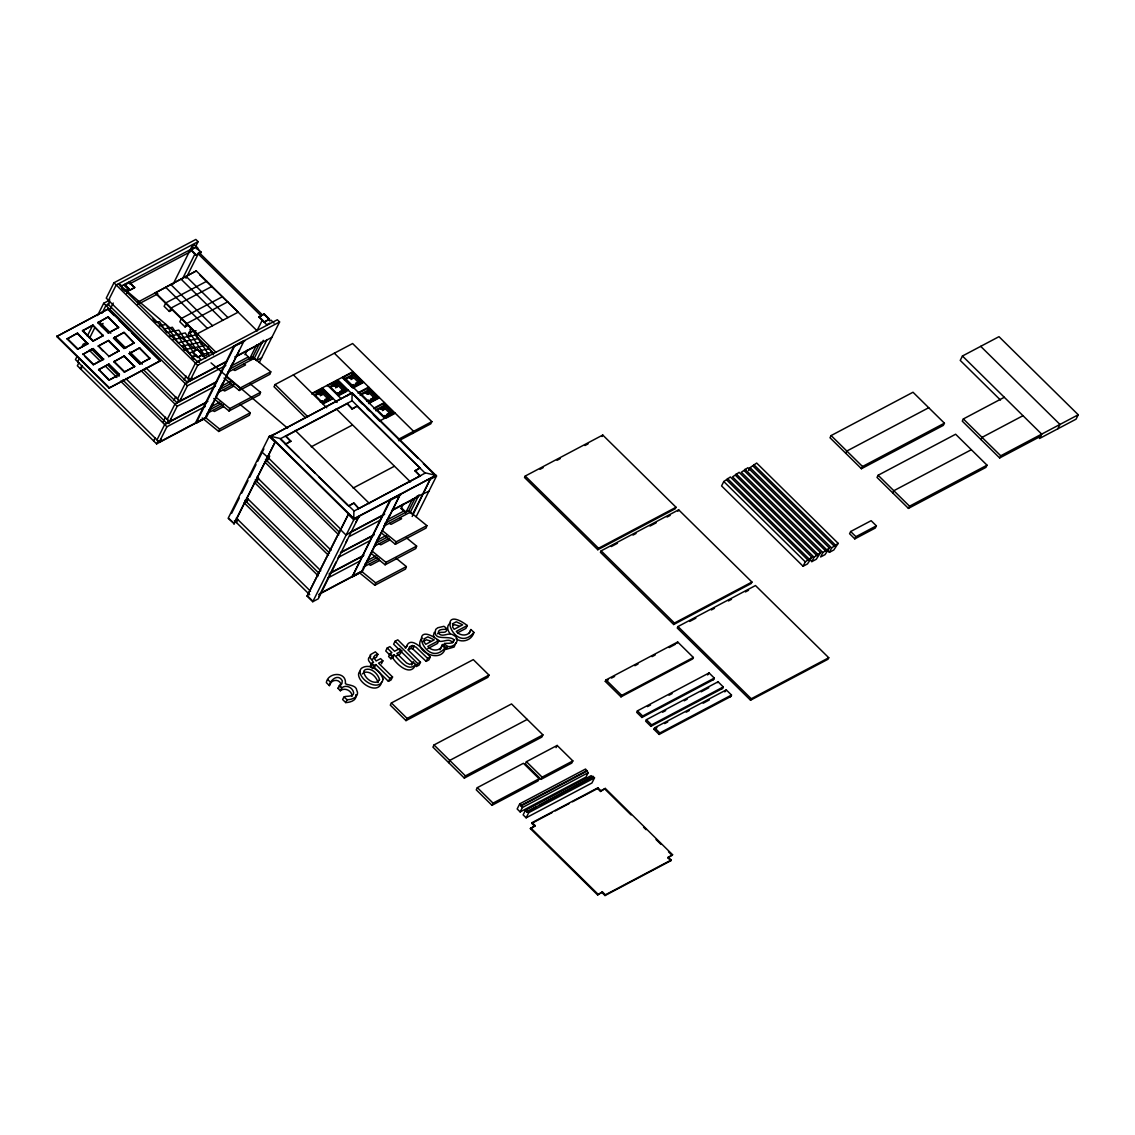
<?xml version="1.0" encoding="UTF-8"?>
<svg xmlns="http://www.w3.org/2000/svg" width="1135" height="1135" viewBox="0 0 1135 1135"><rect width="100%" height="100%" fill="white"/><g stroke="black" fill="none" stroke-linecap="round" stroke-linejoin="round"><path stroke-width="1.5" d="M453.887 639.714L453.887 640.807C452.482 645.943 439.245 640.551 447.53 646.425C454.383 648.028 461.746 639.289 453.489 635.174C448.949 631.415 441.827 638.551 438.451 632.876L438.422 631.812C439.614 627.002 451.844 631.826 443.927 626.307L437.826 627.74L435.741 629.372C432.109 642.027 449.247 634.735 453.887 639.714L452.425 642.651C448.949 636.735 441.699 644.198 437.074 640.083M381.63 682.22C378.466 694.776 359.767 684.589 358.589 675.169A9.633 6.498 26.6 0 1 360.107 671.14M352.049 696.436C352.276 690.889 344.756 686.987 340.358 690.747L337.946 688.363L339.408 685.441L341.862 683.781L342.302 680.759C338.187 673.41 330.37 679.638 329.42 685.639L326.327 682.617C327.916 672.175 345.877 671.395 345.451 682.702C343.536 685.54 356.319 683.88 356.745 690.264C360.107 696.266 352.134 700.011 347.168 699.657C338.329 693.641 353.978 699.103 353.623 692.62C352.644 687.498 346.118 684.306 341.834 687.824L340.358 690.747M422.163 638.097C410.927 650.185 441.955 665.309 445.488 647.489L442.494 644.538L440.054 649.858M469.067 633.514L470.926 629.485L473.919 632.436C471.919 640.097 462.399 643.403 456.015 638.778M470.77 629.57C469.62 636.621 459.888 636.394 456.298 631.358L467.336 625.513C434.563 601.224 454.539 655.775 473.919 632.436M202.229 417.992L218.743 431.484L219.566 429.03L250.282 412.785L240.109 404.486M213.763 398.541L229.015 410.998L229.823 408.543L260.539 392.299L250.367 383.999M224.021 378.054L239.272 390.497L240.081 388.056L270.797 371.812L254.268 358.32L227.794 372.337M250.282 412.785L249.459 415.226L218.743 431.484M260.539 392.299L259.716 394.739L229.015 410.998M270.797 371.812L269.974 374.252L239.272 390.497M359.582 572.849L374.834 585.291L375.657 582.851L406.373 566.592L396.2 558.292M371.117 553.398L385.106 564.804L385.914 562.35L416.63 546.105L406.458 537.806M381.374 532.911L395.363 544.318L396.172 541.863L426.888 525.619L410.359 512.14L383.885 526.143M406.373 566.592L405.55 569.046L374.834 585.291M416.63 546.105L415.807 548.56L385.106 564.804M426.888 525.619L426.065 528.073L395.363 544.318M434.279 632.294L433.456 635.444L434.435 637.643M340.401 686.718L340.841 683.681C338.315 678.063 330.285 680.206 329.42 685.639M56.75 336.513L108.151 309.004L160.276 361.001L109.088 388.085L56.75 336.513L108.151 309.004M67.107 338.954L77.549 333.108L87.806 343.862L77.577 349.268L67.107 338.954L77.549 333.108M82.458 330.838L92.9 324.993L103.157 335.733L92.928 341.153L82.458 330.838L92.687 325.419L103.157 335.733M77.577 349.268L88.019 343.423M77.01 356.532L75.478 359.596L159.226 442.125L203.747 418.574M81.635 347.31L83.167 344.231L86.26 342.6M87.282 336.045L92.9 324.993M97.539 315.558L103.696 303.258L109.868 299.995M195.773 246.267L198.086 241.656L195.844 239.442L113.954 282.771L106.25 298.136L189.999 380.665L227.085 361.043M77.719 361.81L79.266 358.745M89.523 338.258L94.9 327.49M102.093 313.161L105.938 305.471L109.031 303.839M108.506 300.349L116.196 284.984L198.086 241.656M97.809 322.709L108.265 316.864L118.522 327.604L108.279 333.023L97.809 322.709L108.265 316.864M93.254 348.587L82.798 354.432L93.254 348.587L103.512 359.327L93.269 364.746L85.125 356.716M78.911 362.647L77.35 365.768L156.616 443.884L204.711 418.432M107.896 304.79L109.457 301.655M92.928 341.153L103.37 335.307M81.933 365.555L80.344 368.719L81.805 367.953M101.483 326.497L103.044 323.376M110.464 308.578L113.23 303.045M124.212 285.268L129.546 282.133L134.568 287.723L129.447 290.432L124.212 285.268L129.546 282.133M102.817 350.885L98.376 345.877L108.605 340.457L119.076 350.786L108.634 356.617L119.076 350.786M126.765 293.511L129.12 288.815L124.637 284.403M129.447 290.432L134.781 287.297M108.279 333.023L118.735 327.178M93.269 364.746L103.725 358.901M98.163 346.303L108.605 340.457M132.752 343.862L123.985 348.502L113.514 338.187L123.97 332.342L134.214 343.082L123.97 332.342M119.43 374.38L108.974 380.225L98.717 369.471L108.96 364.065L119.43 374.38L110.436 379.445M98.504 369.911L108.96 364.065M113.855 361.781L124.311 355.936L134.568 366.676L124.325 372.096L113.855 361.781L124.311 355.936M123.985 348.502L134.427 342.656M256.865 330.597L196.298 270.91L155.14 293L197.022 334.257M109.088 388.085L160.489 360.575M129.22 353.652L139.662 347.807L149.919 358.561L139.69 363.966L129.22 353.652L139.662 347.807M124.325 372.096L134.781 366.25M173.215 283.977L191.872 246.565L194.794 245.018L197.788 247.955L196.327 248.735M196.071 246.933L190.751 250.069L196.071 246.933L201.094 252.523L195.986 255.233L190.439 249.586M139.69 363.966L150.132 358.135M182.394 279.026L194.922 253.999M195.986 255.233L201.306 252.098M206.769 281.225L165.823 302.889L164.121 306.308L169.356 311.458L171.059 308.053L212.004 286.389M185.998 278.259L198.526 253.247M196.298 270.91L137.548 302.307M222.474 296.703L181.529 318.368L179.827 321.772L185.048 326.937L186.764 323.518L227.709 301.853M196.085 330.753L189.346 332.129L188.24 334.328L189.843 336.769M184.395 345.565L183.288 347.764L184.891 350.19M192.34 352.276L197.674 349.14L202.697 354.73L197.575 357.44L192.34 352.276L197.674 349.14M153.622 440.933L155.197 437.769M163.014 422.163L165.511 417.183M173.981 400.272L175.811 396.612M184.154 379.941L186.112 376.04M197.575 357.44L202.91 354.304M201.335 350.403L200.242 352.588L202.64 356.248L206.684 355.425L207.79 353.226M156.985 439.912L164.674 424.547L206.13 402.613M167.242 419.425L174.932 404.06L216.388 382.126M177.5 398.938L185.189 383.573L226.645 361.639M187.757 378.452L195.447 363.086L277.337 319.758L279.593 321.971L259.262 362.547M156.616 443.884L158.176 440.749M166.788 423.554L168.363 420.418M176.975 403.223L178.536 400.087M187.147 382.892L189.502 378.196M159.226 442.125L166.916 426.76L205.307 406.458M125.73 378.522L169.484 421.638L177.173 406.273L215.565 385.971M146.046 367.953L179.741 401.152L187.431 385.786L225.822 365.47M189.999 380.665L197.703 365.3L279.593 321.971M159.538 442.324L161.099 439.202M168.931 423.568L171.286 418.872M179.897 401.676L181.458 398.541M190.07 381.346L191.858 377.799M202.64 356.248L203.732 354.049L211.834 352.403M195.589 422.745L234.065 345.92L244.209 340.543L206.173 417.808L196.029 423.171L205.733 417.382L239.499 349.963M196.029 423.171L234.491 346.345L244.649 340.982M206.059 416.219L212.217 403.932M216.317 395.732L222.474 383.446M226.574 375.245L232.732 362.945M269.633 323.191L266.711 324.738L258.879 317.076L264.214 313.941L269.449 319.091L264.114 322.226L269.449 319.091M212.912 410.586L214.401 411.508L223.496 406.713M223.169 390.099L224.659 391.022L233.753 386.212M233.427 369.613L234.931 370.535L245.529 364.931L244.039 364.009M258.879 317.076L264.214 313.941M244.99 354.716L247.345 350.034M256.737 331.264L262.213 320.311M247.983 357.653L248.352 356.915L231.129 366.037M249.473 359.142L256.524 345.068M250.636 359.866L251.927 357.298L253.403 357.468M252.41 357.596L259.447 343.522M253.9 359.071L263.292 340.301M229.483 369.173L252.779 356.844L256.51 360.533L266.768 340.046M398.853 440.72L430.775 423.837L431.882 421.638L352.616 343.536L275.11 384.538L274.017 386.737L305.471 417.737M275.152 433.882L269.179 436.379L228.135 518.34L234.236 523.689L275.28 441.742L233.81 523.916M231.568 513.417L239.258 498.052M241.698 493.172L247.983 480.63M249.643 477.324L255.999 464.641M257.588 461.463L261.547 453.546M262.341 451.957L263.887 448.878M390.866 499.499L353.779 519.121L270.045 436.592L352.148 392.838L351.949 401.18M236.435 522.54L238.009 519.376M246.607 502.209L248.324 498.79M256.794 481.878L258.624 478.218M266.966 461.548L269.719 456.057M280.302 439.089L353.879 510.821L353.779 519.121M290.858 441.104L285.538 444.239L290.858 441.104L285.637 435.953L290.645 441.543M321.248 392.809L319.048 394.512L321.248 392.809L322.184 394.824L320.879 393.533M315.317 395.377L321.248 392.228L321.985 390.766L329.576 398.257L322.156 402.173L314.565 394.696L321.985 390.766M320.368 395.803L322.553 394.1M323.546 401.96L322.425 400.854L323.191 402.684M326.979 398.456L327.774 400.329L326.979 398.456L324.738 399.633L325.901 400.783M336.598 384.68L334.414 386.382L336.598 384.68L337.904 385.971L335.719 387.673L337.904 385.971M336.57 381.942L337.677 379.757L351.282 393.164M330.668 387.248L336.613 384.112L337.336 382.637L344.941 390.128L344.203 391.589M352.701 374.522L345.267 378.452L344.529 379.913L351.964 375.983L352.701 374.522L360.292 381.998L359.554 383.46L351.964 375.983M311.231 446.821L352.176 425.157M341.961 391.05L342.33 390.327L343.494 391.476L343.125 392.199L341.961 391.05L339.72 392.242L340.883 393.391L343.494 391.476M351.949 376.565L349.764 378.253L351.949 376.565L352.9 378.579L351.595 377.288M351.935 373.826L353.028 371.627L312.082 393.292M351.07 379.544L353.269 377.856M353.141 384.609L353.893 386.439L353.141 384.609L350.999 385.744L352.12 386.836M270.045 436.592L352.148 392.838M357.681 382.197L358.476 384.084L358.844 383.346L357.681 382.197L355.439 383.389L356.603 384.538M352.063 409.04L357.397 405.904L352.063 409.04L347.055 403.45L352.29 408.614M368.393 389.986L360.973 393.916L360.235 395.391L367.669 391.462L368.393 389.986L375.997 397.477L375.259 398.938L367.669 391.462M367.627 389.291L368.364 387.829L378.835 398.144L368.591 403.563M367.655 392.029L368.605 394.058L367.655 392.029L365.825 392.994L367.144 394.285L368.974 393.32M373.387 397.676L370.776 399.591L373.387 397.676L374.55 398.825M375.94 410.856L376.678 409.394L384.098 405.465L391.688 412.956L387.986 415.977M383.36 407.508L381.161 409.21L383.36 407.508L384.666 408.799L382.481 410.501L384.666 408.799M383.332 404.769L384.439 402.57L374.195 407.99M377.43 410.076L383.36 406.926L384.098 405.465M386.482 415.07L389.092 413.154L390.256 414.289L387.645 416.204L386.482 415.07L389.092 413.154M353.113 488.078L394.058 466.414M348.431 506.097L353.765 502.961L358.788 508.537L353.765 502.961M355.822 522.554L358.901 516.411L318.297 598.783L312.763 601.72L307.088 596.13L348.558 513.956M307.088 596.13L340.429 529.548L346.104 535.138L351.212 531.776M341.621 527.789L347.778 515.489M353.666 511.247L425.54 472.912L435.897 475.352L400.144 494.59M312.763 601.72L353.794 519.773L359.341 516.836M318.665 596.769L336.13 561.896M337.719 558.718L339.308 555.554M345.65 542.87L347.239 539.692M412.502 433.499L413.594 431.314L334.343 353.212M400.229 494.307L362.264 571.614L352.12 576.991L390.156 499.726L400.3 494.363M352.12 576.991L390.582 500.166L400.74 494.789L395.604 497.414M376.252 541.863L379.331 535.72M384.197 525.987L389.589 515.233M351.68 576.566L361.824 571.189L399.52 495.938M414.97 470.883L420.305 467.748L414.97 470.883L420.205 476.047L415.183 470.458M369.003 564.407L370.492 565.329L379.587 560.52M379.26 543.92L380.75 544.843L389.844 540.033M389.518 523.434L391.022 524.356L401.62 518.738L400.13 517.815M401.081 508.537L403.436 503.841M425.327 473.338L352.162 400.754M405.564 512.949L412.615 498.875M408.487 511.403L415.538 497.329M409.99 512.878L419.042 494.803M412.544 514.467L430.562 478.488L412.189 516.482M416.148 516.723L436.535 475.991L351.921 392.611L346.813 395.973M355.837 694.663C357.369 700.366 350.02 702.508 345.707 702.579L342.628 699.543L344.089 696.62M345.707 702.579L347.168 699.657M374.366 667.522L388.397 681.341L389.873 678.418L375.841 664.585L374.366 667.522L372.564 668.472L370.28 666.231L371.755 663.308L373.557 662.343L370.166 657.832A6.569 4.426 26.6 0 1 370.464 654.64L375.373 651.859L377.884 654.327L376.423 657.264L372.408 659.095M372.564 668.472L374.025 665.55L375.841 664.585M396.612 655.746L400.329 653.788L401.79 650.866L399.506 648.61L394.569 651.235L389.887 646.609L387.205 648.028L385.744 650.965L390.426 655.576M381.403 663.791L382.878 660.868L380.594 658.626L376.153 660.967L373.5 657.264L375.132 655.207L377.884 654.327M408.132 649.688L410.913 648.468L412.729 648.88L426.178 661.35L428.86 659.932L430.335 657.009C426.732 653.448 409.99 632.521 405.99 647.929L397.775 639.828L395.079 641.247L393.618 644.183L412.544 662.826L411.409 663.847L409.692 664.372L406.557 662.968L396.853 653.476L401.79 650.866M387.205 648.028L391.887 652.653L390.071 653.604L388.61 656.541L390.894 658.782L392.696 657.818L394.171 654.895C399.165 659.52 407.862 672.771 415.665 664.542L413.197 662.102L412.487 662.982M390.894 658.782L392.355 655.86L394.171 654.895M382.878 660.868L378.522 663.166L392.554 676.999L391.078 679.922L388.397 681.341M410.913 648.468L412.374 645.531L416.162 647.262L427.654 658.428L426.178 661.35M412.729 648.88L414.204 645.957M391.405 702.948L390.298 705.147L406.004 720.626L487.894 677.297L489.001 675.098L473.295 659.619L391.405 702.948L407.11 718.427L406.004 720.626M411.735 665.039L413.197 662.102M415.665 664.542C410.785 677.311 396.569 664.33 392.696 657.818M420.489 662.216L417.793 663.635L416.332 666.557L419.014 665.138L420.489 662.216L408.302 650.213L409.593 646.751L412.374 645.531M445.488 647.489C426.107 670.813 406.131 616.262 438.904 640.551L437.443 643.474L427.767 648.596M446.864 629.201C446.395 634.82 440.21 630.379 437.542 633.784M525.25 476.047L524.526 477.509L597.804 549.723L675.311 508.721L676.034 507.26L602.756 435.045L525.25 476.047L598.528 548.262L597.804 549.723M444.579 643.318L442.976 646.312L444.537 646.425M443.998 647.333L446.055 649.348L447.53 646.425M467.336 625.513L465.875 628.435L457.589 632.819M434.024 744.957L432.932 747.142L464.328 778.099L541.835 737.083L542.927 734.884L511.53 703.941L434.024 744.957L465.435 775.9L464.328 778.099M602.032 436.507L602.756 435.045M448.623 762.621L449.73 760.422L527.236 719.42M477.353 787.647L476.26 789.846L491.966 805.325L538.018 780.951L539.125 778.752L523.419 763.288L477.353 787.647L493.058 803.126L491.966 805.325M601.153 550.844L600.415 552.305L673.693 624.52L751.2 583.503L751.938 582.042L678.659 509.828L601.153 550.844L674.431 623.044L673.693 624.52M526.441 761.684L525.335 763.883L541.04 779.348L571.742 763.103L572.849 760.918L557.143 745.44L526.441 761.684L542.133 777.163L541.04 779.348M519.731 803.85L517.163 808.971L520.156 811.922L585.958 777.106L588.157 772.722L585.532 769.033L519.731 803.85L522.355 807.538L520.156 811.922M556.051 747.639L557.143 745.44M525.335 810.475L523.136 814.873L526.129 817.824L591.931 782.994L594.499 777.872L593.009 776.411L526.839 811.951L525.335 810.475L591.151 775.659L592.64 777.135L539.366 805.325M677.921 511.289L678.659 509.828M526.129 817.824L528.697 812.703L594.499 777.872M602.032 892.607L605.012 895.558L605.381 894.82L602.387 891.869L597.634 894.933L530.343 828.607L534.727 826.294L531.747 823.343L532.102 822.62L597.918 787.789L600.897 790.74L600.543 791.478L597.549 788.527L597.918 787.789M530.343 828.607L535.096 825.556L532.102 822.62M605.281 681.383L606.019 679.908L677.68 641.999L693.371 657.477L692.648 658.938L620.987 696.847L605.281 681.383L608.403 679.723M534.727 826.294L535.096 825.556M723.775 481.538L721.576 485.936L803.083 566.251L807.467 563.925L811.865 557.299L730.358 476.984L723.775 481.538L805.283 561.853L803.083 566.251M620.987 696.847L621.725 695.386L693.371 657.477M811.851 561.612L814.05 557.214L732.543 476.899L739.126 472.344L820.633 552.66L816.235 559.285L811.851 561.612L809.34 559.129M822.832 552.575L741.325 472.259L747.908 467.705L829.401 548.021L825.017 554.646L820.633 556.959L822.832 552.575L829.401 548.021M592.64 777.135L593.009 776.411M748.632 470.543L750.093 467.62L756.676 463.052L838.183 543.367L833.785 550.007L829.401 552.319L826.89 549.851M677.978 626.548L677.255 628.01L750.533 700.224L828.025 659.222L828.763 657.747L755.484 585.547L677.978 626.548L751.256 698.763L750.533 700.224M637.43 710.865L636.692 712.326L641.928 717.476L713.574 679.567L714.312 678.106L709.077 672.942L637.43 710.865L642.665 716.015L641.928 717.476M676.942 643.46L677.68 641.999M600.543 791.478L605.295 788.428L672.587 854.74L667.834 857.79L670.828 860.741L605.012 895.558M646.397 719.703L645.659 721.165L650.894 726.329L722.555 688.406L723.293 686.945L718.058 681.794L646.397 719.703L651.632 724.854L650.894 726.329M653.888 729.266L654.625 727.805L726.272 689.896L731.508 695.046L730.784 696.521L659.123 734.43L653.888 729.266L656.966 727.649M659.123 734.43L659.861 732.969L731.508 695.046M597.634 894.933L602.387 891.869M709.077 672.942L707.488 674.857L708.651 673.807M831.118 435.57L830.011 437.769L861.422 468.712L943.313 425.384L944.419 423.185L913.008 392.242L831.118 435.57L862.529 466.513L861.422 468.712M712.723 680.021L713.887 678.957M717.618 682.646L718.058 681.794M721.704 688.86L722.853 687.796M726.272 689.896L724.697 691.811L725.847 690.747M845.717 453.234L846.823 451.049L928.714 407.72M729.933 696.961L731.082 695.911M805.283 561.853L811.865 557.299M814.05 557.214L820.633 552.66M667.834 857.79L672.587 854.74M670.828 860.741L671.196 860.004L668.203 857.053M829.401 552.319L831.6 547.935L838.183 543.367M878.121 475.253L877.029 477.438L908.426 508.395L985.932 467.379L987.039 465.194L955.627 434.237L878.121 475.253L909.532 506.196L908.426 508.395M850.668 531.52L849.576 533.72L854.811 538.884L875.284 528.045L876.376 525.846L871.141 520.695L850.668 531.52L855.903 536.685L854.811 538.884M892.734 492.916L893.827 490.717L971.333 449.715M962.437 356.007L1041.689 434.123L1039.49 438.507L1076.051 419.17L1078.25 414.772L998.984 336.669L962.437 356.007L960.238 360.405L1000.488 400.073M1004.305 397.278L963.36 418.943L962.267 421.128L999.651 457.973L1040.596 436.308M980.952 439.557L982.059 437.358L1023.004 415.694M999.651 457.973L1000.744 455.788L1078.25 414.772M1057.777 428.831L1059.976 424.447L980.711 346.345M405.209 647.943L407.096 646.07M362.391 673.892L363.853 672.53C370.095 670.345 376.678 677.042 378.04 682.603M422.773 641.701L426.405 639.771L430.562 641.034M370.89 655.987L368.988 657.562A6.569 4.426 26.6 0 0 368.705 660.754L371.556 664.741M450.595 623.058C446.225 625.016 447.346 630.762 450.141 633.6M120.31 286.573L193.361 248.026L191.872 246.565M129.589 283.92L190.339 251.786M124.736 291.142L129.12 288.815M137.477 304.606L157.85 293.837M113.514 338.187L123.743 332.768M169.356 311.458L172.378 309.855M185.048 326.937L188.084 325.334M196.412 355.127L192.028 357.454L194.028 359.426M269.605 320.935L271.066 320.169L274.046 323.12M239.513 343.593L244.635 340.883M234.803 356.957L271.889 337.336M235.484 356.972L261.972 342.954L261.093 342.103M179.741 401.152L216.601 381.658M256.51 360.533L261.632 357.823M220.857 386.524L230.263 381.559M219.154 389.702L231.753 383.034M217.537 392.823L233.966 384.127M169.484 421.638L207.875 401.336M210.599 407.011L220.006 402.045M208.897 410.189L221.495 403.521M207.279 413.31L223.694 404.613M311.714 394.029L321.957 388.61L332.427 398.924L323.645 403.563M327.079 385.9L337.308 380.48L347.778 390.795M316.835 392.398L321.219 390.071M332.214 384.254L338.287 381.048M337.336 382.637L329.916 386.567L337.506 394.058L344.941 390.128M320.283 401.989L322.425 400.854M342.33 390.327L340.089 391.504L341.252 392.653M360.292 381.998L352.857 385.928L345.267 378.452M338.258 394.739L342.713 392.37M322.553 403.606L332.796 398.186M337.904 395.477L348.147 390.071M353.269 387.361L363.498 381.942M338.996 395.434L346.317 391.575M354.361 387.319L363.129 382.679L352.659 372.365L342.43 377.771L352.9 388.085M358.49 392.511L368.733 387.106M358.135 393.249L368.364 387.829M352.261 400.698L280.515 438.663L285.75 443.813M285.069 436.564L347.367 403.592M366.704 401.208L368.847 400.073L369.967 401.18M375.997 397.477L368.563 401.407L360.973 393.916M368.96 402.826L379.203 397.42M267.576 457.107L261.49 451.744M373.826 408.728L384.07 403.308L394.54 413.622L385.758 418.262M391.688 412.956L384.268 416.871L376.678 409.394M394.909 412.885L379.544 421.014L373.387 414.942M398.428 439.33L431.882 421.638M349.722 505.416L353.552 503.387M358.348 508.778L420.645 475.806M435.897 475.352L354.007 518.681L270.258 436.166L280.6 438.607M431.002 478.927L436.535 475.991M350.729 532.031L384.722 514.041M392.44 509.955L423.341 493.597M351.07 532.216L383.786 514.907M391.575 510.778L418.063 496.775L417.183 495.91M428.846 491.356L422.858 493.853M349.665 536.358L380.381 520.1M387.205 519.858L404.443 510.736L404.074 511.474L401.095 508.523M384.921 523.334L408.87 510.665L412.601 514.339M409.494 511.275L408.018 511.119M340.443 552.532L374.224 534.656M340.812 552.702L373.528 535.394M339.408 556.845L370.123 540.586M376.948 540.345L386.354 535.365M375.245 543.509L387.844 536.841M373.628 546.63L389.348 538.316M330.186 573.019L363.966 555.143M328.994 574.012L363.271 555.88M327.618 578.141L359.866 561.073M366.69 560.832L376.096 555.852M540.019 469.308L543.126 467.677M557.072 460.285L560.179 458.653M584.979 445.53L588.072 443.884M364.988 563.996L377.586 557.328M363.356 567.117L379.09 558.803M319.914 593.506L361.384 571.572M318.736 594.499L360.802 572.239M331.051 682.632L327.802 679.681M370.28 666.231L372.096 665.28M598.528 548.262L676.034 507.26M337.946 688.363L338.883 687.867M611.268 546.559L617.468 543.282M632.975 535.082L636.068 533.436M650.014 526.058L656.229 522.781M667.068 517.035L670.175 515.403M438.904 640.551L427.852 646.397C431.584 651.603 441.189 651.462 442.494 644.538M389.873 678.418L392.554 676.999M427.654 658.428L430.335 657.009M862.529 466.513L944.419 423.185M407.11 718.427L489.001 675.098M674.431 623.044L751.938 582.042M689.654 621.455L695.854 618.178M711.347 609.963L714.454 608.332M728.4 600.954L731.508 599.308M745.454 591.931L748.547 590.285M909.532 506.196L987.039 465.194M855.903 536.685L876.376 525.846M611.524 678.077L614.631 676.432M634.891 665.72L637.998 664.074M652.015 656.654L655.136 655.009M669.153 647.588L675.382 644.283M465.435 775.9L542.927 734.884M647.461 706.623L650.539 704.991M669.012 695.216L672.09 693.598M642.665 716.015L714.312 678.106M662.599 712.212L665.678 710.581M684.15 700.806L687.228 699.174M701.075 691.853L708.765 687.782M493.058 803.126L539.125 778.752M542.133 777.163L572.849 760.918M651.632 724.854L723.293 686.945M664.67 723.577L667.749 721.945M686.207 712.17L689.285 710.538M703.147 703.218L709.304 699.955M521.22 805.325L587.022 770.509M520.851 806.063L586.653 771.247M522.355 807.538L588.157 772.722M526.839 811.951L536.231 806.985M751.256 698.763L828.763 657.747M531.747 823.343L552.107 812.575M555.242 810.915L569.344 803.452M572.48 801.792L597.549 788.527M600.897 790.74L605.295 788.428M605.381 894.82L671.196 860.004M452.695 625.371L454.837 624.718L458.994 625.995M155.452 322.454L159.51 321.631L166.703 332.598L178.848 330.129L195.631 355.695L191.588 356.518M159.198 325.844L165.951 324.468L177.94 342.727L198.185 338.613M164.305 328.937L172.392 327.291L190.793 355.312M169.101 336.244L185.289 332.952L196.483 350.006M172.846 339.635L198.483 334.414M181.699 346.118L200.583 342.273M200.838 344.189L203.534 343.635M184.097 349.764L205.69 345.366M189.19 352.871L193.234 352.049M198.639 350.942L209.436 348.757M446.055 649.348L454.128 647.021L455.83 642.892M226.106 376.65L240.081 388.056M382.197 530.456L396.172 541.863M215.849 397.137L229.823 408.543M371.94 550.943L385.914 562.35M205.591 417.623L219.566 429.03M361.682 571.43L375.657 582.851M196.256 350.261L118.38 283.821L197.646 361.923M201.633 354.844L205.662 358.291M211.025 362.874L287.552 428.165M963.36 418.943L1000.744 455.788M753.753 464.612L835.261 544.913M753.016 466.074L834.523 546.389M750.093 467.62L831.6 547.935M744.986 469.252L826.479 549.567M744.248 470.713L825.755 551.028M736.204 473.891L817.711 554.206M735.48 475.352L816.973 555.668M727.436 478.53L808.929 558.846M726.698 479.991L808.205 560.307M383.36 406.926L390.965 414.417M373.018 398.413L374.181 399.548M382.992 408.231L384.297 409.522M388.723 413.878L389.887 415.027M350.133 377.529L351.439 378.82M381.53 408.472L382.835 409.763M371.145 398.853L372.308 400.002M386.851 414.332L388.014 415.481M385.659 416.659L384.538 415.552L385.304 417.382M342.798 377.047L384.666 418.304M351.935 393.263L361.724 402.911M363.186 404.344L418.177 458.54M423.369 463.662L435.684 475.778M358.617 400.385L362.306 404.017M366.988 408.628L369.074 410.7M336.613 384.112L343.111 390.525M336.23 385.418L337.549 386.709M195.858 247.359L201.094 252.523M264.001 314.367L269.236 319.517M357.014 406.018L420.361 468.443M334.768 385.645L336.088 386.936M199.164 252.608L262.511 315.019M197.703 253.375L261.05 315.8M190.964 249.643L196.199 254.793M259.092 316.651L264.327 321.801M327.433 385.162L341.053 398.584M322.326 387.872L337.095 402.443M321.248 392.228L328.852 399.719M336.187 408.756L410.473 481.949M199.788 274.982L238.18 312.168L197.235 333.832L196.128 336.031L213.579 353.226M319.417 393.774L320.723 395.065M606.019 679.908L621.725 695.386M654.625 727.805L659.861 732.969M293.397 374.876L326.738 407.735M186.069 276.33L227.936 317.587M180.947 279.04L222.829 320.297M245.359 353.978L249.856 358.39M401.449 507.785L405.947 512.211M275.11 384.538L307.826 416.772M170.718 284.445L212.585 325.717M165.596 287.155L207.464 328.426M155.353 292.575L215.92 352.261M295.242 430.42L369.528 503.614M129.333 282.558L134.568 287.723M197.462 349.566L202.697 354.73M197.533 356.234L200.895 359.554L197.972 361.1L199.476 362.576M192.567 351.85L197.788 357M124.424 284.842L129.66 290.007M285.367 443.927L299.016 457.391M306.478 464.74L315.175 473.309M318.892 476.984L347.466 505.132M120.211 284.474L121.715 285.949M121.743 288.191L123.729 290.163M113.954 282.771L197.703 365.3M269.179 436.379L274.854 441.969M348.133 514.183L353.794 519.773M604.927 789.151L631.088 814.944M643.559 827.216L646.042 829.685M656.016 839.503L661.01 844.412M668.487 851.789L672.218 855.464M267.108 456.639L341.337 529.79M108.123 304.308L187.389 382.41M265.476 459.363L339.705 532.514M103.696 303.258L187.431 385.786M264.54 461.761L338.769 534.911M107.938 309.429L114.167 315.573M119.147 320.481L129.12 330.299M131.603 332.754L160.276 361.001M108.052 317.289L118.522 327.604M139.449 348.246L149.919 358.561M99.497 322.07L110.819 333.236M114.592 336.953L125.914 348.119M129.688 351.836L142.272 364.236M256.85 477.126L331.079 550.276M98.021 322.283L108.492 332.598M113.727 337.762L124.197 348.076M129.433 353.226L139.903 363.541M143.166 369.428L177.131 402.897M255.219 479.85L329.448 553M140.967 370.592L177.173 406.273M254.283 482.247L328.512 555.398M108.392 340.897L118.863 351.212M124.098 356.362L134.568 366.676M82.671 330.413L93.141 340.727M98.376 345.877L108.846 356.191M114.082 361.356L124.538 371.67M395.079 641.247L417.793 663.635M246.593 497.612L320.808 570.763M77.336 333.534L87.806 343.862M93.042 349.012L103.512 359.327M108.747 364.491L119.218 374.805M91.382 349.012L102.703 360.164M107.74 365.115L119.061 376.281M122.835 379.998L166.873 423.398M244.961 500.336L319.19 573.487M89.197 350.162L100.518 361.327M105.541 366.279L116.862 377.444M120.636 381.161L166.916 426.76M244.025 502.734L318.254 575.885M390.071 653.604L392.355 655.86M67.32 338.528L77.79 348.842M83.025 354.007L93.481 364.321M98.717 369.471L109.187 379.799M56.963 336.073L109.3 387.659M236.321 518.099L310.55 591.25M234.434 520.568L309.713 594.74M527.207 811.227L528.697 812.703M229 518.539L234.236 523.689M307.514 595.903L312.749 601.068M371.755 663.308L374.025 665.55M530.712 827.883L598.003 894.196M339.408 685.441L341.834 687.824M207.833 346.317L213.437 354.844M209.379 355.666L190.992 327.66L189.9 329.845L191.489 332.285M189.346 332.129L203.732 354.049M153.055 318.807L154.658 321.248M383.091 679.283C379.927 691.839 361.228 681.667 360.05 672.232A9.633 6.498 26.6 0 1 361.568 668.217C369.755 662.599 380.821 671.069 383.091 679.283M424.235 638.778L424.334 642.325L425.753 644.325L434.194 639.856L427.867 636.834L424.235 638.778M452.666 623.725L452.766 627.272L454.184 629.287L462.626 624.817L456.298 621.796L452.666 623.725M379.516 679.666L377.799 681.894C371.599 684.05 363.569 676.999 363.853 670.969L365.328 669.607C371.571 667.408 378.154 674.105 379.516 679.666M337.79 392.724L338.542 394.569L337.79 392.724"/></g></svg>
